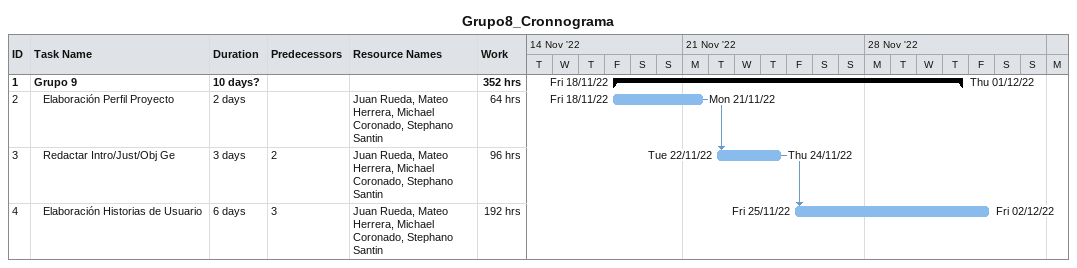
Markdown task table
Grupo8_Cronnograma

| ID | Level | Task | Duration | Start | Finish | Predecessors | Resources | Work (h) |
|---|---|---|---|---|---|---|---|---|
| 1 | 1 | **Grupo 9** | 10d? | 2022-11-18 | 2022-12-01 |  |  | 352 |
| 2 | 2 | Elaboración Perfil Proyecto | 2d | 2022-11-18 | 2022-11-21 |  | Juan Rueda, Mateo Herrera, Michael Coronado, Stephano Santin | 64 |
| 3 | 2 | Redactar Intro/Just/Obj Ge | 3d | 2022-11-22 | 2022-11-24 | 2 | Juan Rueda, Mateo Herrera, Michael Coronado, Stephano Santin | 96 |
| 4 | 2 | Elaboración Historias de Usuario | 6d | 2022-11-25 | 2022-12-02 | 3 | Juan Rueda, Mateo Herrera, Michael Coronado, Stephano Santin | 192 |
